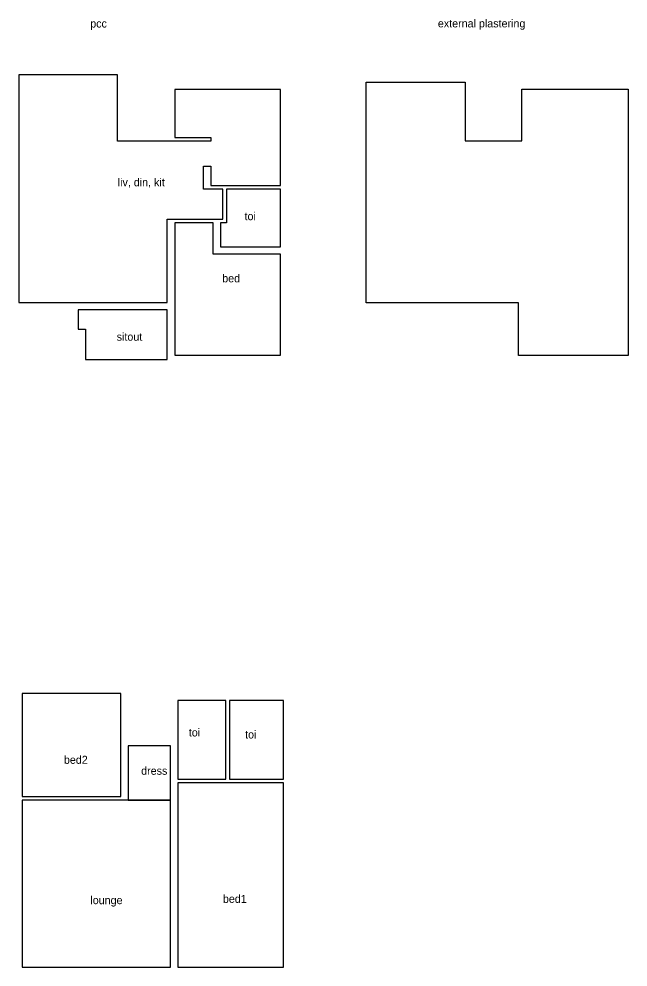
# Model space of a CAD drawing. Header units: metres. Extents: x -16 to 65907, y -5261 to 15511.
# Drawn here: x 34143 to 36043, y 2682 to 5643 of the extents above; entities that cross this region are included whole.
import ezdxf

# ---------------------------------------------------------------- set-up
doc = ezdxf.new("R2010")
doc.units = ezdxf.units.M
doc.layers.add('BC-CILL', color=23, linetype='Continuous')
doc.layers.add('BC-TEXT', color=7, linetype='Continuous')
doc.styles.get("Standard").update_dxf_attribs({"font": 'FreeSans.ttf'})

msp = doc.modelspace()

# ---------------------------------------------------------------- linework, layer by layer
at = {"layer": 'BC-CILL'}
for points in [[(34605.506, 4757.066), (34605.506, 5017.566), (34628.506, 5017.566), (34718.506, 5017.566), (34778.506, 5017.566), (34778.506, 5111.066), (34718.506, 5111.066), (34718.506, 5157.566), (34718.506, 5182.566), (34741.506, 5182.566), (34741.506, 5157.566), (34741.506, 5122.566), (34958.506, 5122.566), (34958.506, 5166.672), (34958.506, 5378.672), (34958.506, 5422.778), (34918.506, 5422.778), (34888.506, 5422.778), (34778.506, 5422.778), (34688.506, 5422.778), (34628.506, 5422.778), (34628.506, 5272.766), (34741.506, 5272.766), (34741.506, 5261.266), (34605.506, 5261.266), (34473.506, 5261.266), (34450.506, 5261.266), (34450.506, 5319.604), (34450.506, 5409.904), (34450.506, 5467.793), (34142.506, 5467.793), (34142.506, 5226.516), (34142.506, 5166.266), (34142.506, 5047.766), (34142.506, 4824.766), (34142.506, 4757.066), (34212.506, 4757.066), (34350.506, 4757.066), (34450.506, 4757.066), (34495.506, 4757.066)], [(35226.497, 4756.566), (35226.497, 5445.293), (35535.497, 5445.293), (35535.497, 5261.766), (35712.497, 5261.766), (35712.497, 5423.278), (36043.497, 5423.278), (36043.497, 4592.266), (35701.497, 4592.266), (35701.497, 4756.566)], [(34958.506, 5021.066), (34958.506, 5081.066), (34958.506, 5111.066), (34790.006, 5111.066), (34790.006, 5006.066), (34771.506, 5006.066), (34771.506, 4931.066), (34958.506, 4931.066)], [(34958.506, 4717.637), (34958.506, 4908.066), (34748.506, 4908.066), (34748.506, 4931.066), (34748.506, 5006.066), (34718.506, 5006.066), (34628.506, 5006.066), (34628.506, 4592.766), (34854.506, 4592.766), (34958.506, 4592.766)], [(34605.506, 4579.766), (34605.506, 4734.066), (34495.506, 4734.066), (34450.506, 4734.066), (34350.506, 4734.066), (34327.506, 4734.066), (34327.506, 4674.066), (34350.506, 4674.066), (34350.506, 4579.766)], [(34460.07, 3214.324), (34460.07, 3294.074), (34460.07, 3372.574), (34460.07, 3411.163), (34460.07, 3501.163), (34460.07, 3536.751), (34152.07, 3536.751), (34152.07, 3453.038), (34152.07, 3353.038), (34152.07, 3214.324), (34460.07, 3214.324)], [(34788.57, 3269.324), (34788.57, 3514.036), (34638.07, 3514.036), (34638.07, 3344.324), (34638.07, 3269.324)], [(34968.07, 3269.324), (34968.07, 3514.036), (34800.07, 3514.036), (34800.07, 3269.324), (34888.07, 3269.324)], [(34615.07, 3269.324), (34615.07, 3344.324), (34615.07, 3372.574), (34483.07, 3372.574), (34483.07, 3294.074), (34483.07, 3202.824), (34615.07, 3202.824)], [(34638.07, 3202.824), (34638.07, 2682.195), (34864.07, 2682.195), (34968.07, 2682.195), (34968.07, 2809.195), (34968.07, 3101.324), (34968.07, 3161.324), (34968.07, 3257.824), (34888.07, 3257.824), (34638.07, 3257.824), (34638.07, 3202.824)], [(34615.07, 3202.824), (34152.07, 3202.824), (34152.07, 3139.324), (34152.07, 2916.324), (34152.07, 2749.195), (34152.07, 2682.2), (34219.07, 2682.2), (34219.07, 2682.195), (34505.07, 2682.195), (34615.07, 2682.195), (34615.07, 2848.624), (34615.07, 3112.824)]]:
    msp.add_lwpolyline(points, close=True, dxfattribs=at)
msp.add_lwpolyline([(34615.07, 3202.824), (34483.07, 3202.824)], dxfattribs=at)

# ---------------------------------------------------------------- texts
at = {"layer": 'BC-TEXT', "char_height": 25, "width": 583.65927, "attachment_point": 1}
for s, insert in [('{pcc}', (34364.946, 5640.892)), ('{external plastering}', (35449.937, 5641.392)), ('{liv, din, kit}', (34450.786, 5145.277)), ('{toi}', (34846.638, 5039.332)), ('{bed}', (34776.907, 4845.374)), ('{sitout}', (34447.414, 4662.936)), ('{toi}', (34672.585, 3427.183)), ('{toi}', (34848.263, 3420.808)), ('{bed2}', (34282.776, 3341.844)), ('{dress}', (34523.825, 3307.634)), ('{lounge}', (34365.359, 2903.515)), ('{bed1}', (34779.041, 2907.666))]:
    msp.add_mtext(s, dxfattribs=dict(at, insert=insert))

doc.saveas('drawing.dxf')
